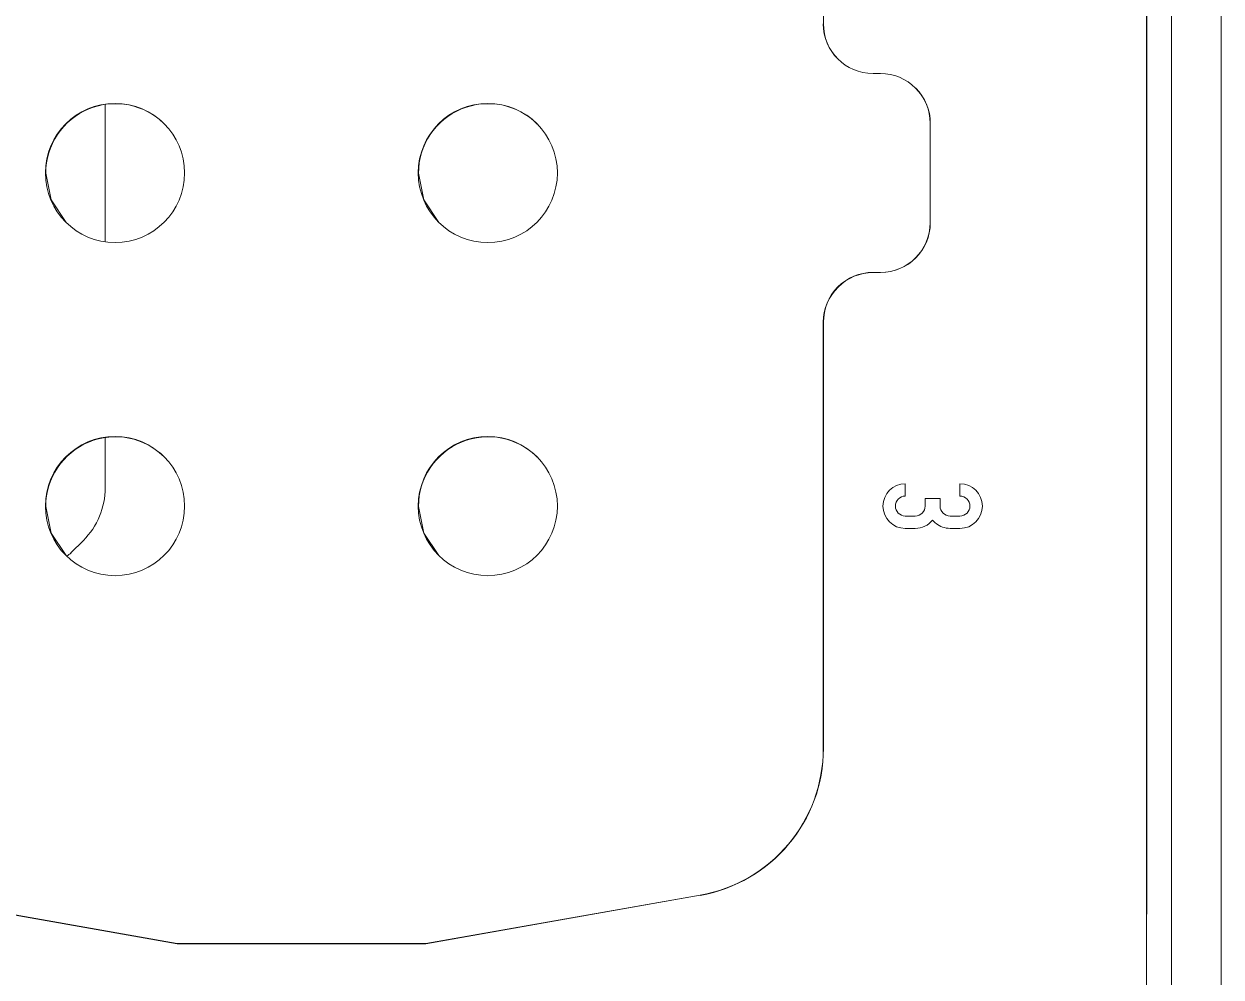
# Model space of a CAD drawing. Extents: x 4137 to 28680, y 2446 to 6814.
# Drawn here: x 24888.72 to 24919.06, y 5581.32 to 5605.47 of the extents above; entities that cross this region are included whole.
import ezdxf

# ---------------------------------------------------------------- set-up
doc = ezdxf.new("R2010")
doc.units = 0
doc.header["$LTSCALE"] = 0.5
doc.layers.get('0').update_dxf_attribs({"linetype": 'CONTINUOUS'})

msp = doc.modelspace()

# ---------------------------------------------------------------- linework, layer by layer
at = {"color": 7, "linetype": 'Continuous', "lineweight": 15}
for p, q in [((24917.802, 5573.345), (24917.802, 5630.045)), ((24917.802, 5573.345), (24917.802, 5630.045)), ((24919.062, 5573.345), (24919.062, 5630.045)), ((24919.062, 5573.345), (24919.062, 5630.045)), ((24917.173, 5573.722), (24917.173, 5629.666)), ((24917.173, 5573.722), (24917.173, 5629.666)), ((24917.177, 5582.916), (24917.177, 5620.464)), ((24917.177, 5582.916), (24917.177, 5620.464)), ((24908.983, 5616.275), (24908.983, 5605.474)), ((24908.983, 5616.275), (24908.983, 5605.474)), ((24908.979, 5605.478), (24908.983, 5605.474)), ((24908.979, 5605.478), (24908.983, 5605.474)), ((24910.239, 5604.218), (24910.428, 5604.218)), ((24910.239, 5604.218), (24910.428, 5604.218)), ((24911.323, 5603.845), (24911.319, 5603.849)), ((24911.323, 5603.845), (24911.319, 5603.849)), ((24890.775, 5603.435), (24890.775, 5599.951)), ((24890.775, 5603.435), (24890.775, 5599.951)), ((24911.688, 5602.958), (24911.688, 5600.438)), ((24911.692, 5602.954), (24911.688, 5602.958)), ((24911.688, 5602.958), (24911.688, 5600.438)), ((24911.692, 5602.954), (24911.688, 5602.958)), ((24911.692, 5602.954), (24911.692, 5600.434)), ((24911.692, 5602.954), (24911.692, 5600.434)), ((24889.26, 5601.698), (24889.268, 5601.69)), ((24889.26, 5601.698), (24889.268, 5601.69)), ((24898.71, 5601.698), (24898.718, 5601.69)), ((24898.71, 5601.698), (24898.718, 5601.69)), ((24911.688, 5600.438), (24911.692, 5600.434)), ((24911.688, 5600.438), (24911.692, 5600.434)), ((24910.428, 5599.178), (24910.239, 5599.178)), ((24910.243, 5599.174), (24910.239, 5599.178)), ((24910.428, 5599.178), (24910.239, 5599.178)), ((24910.243, 5599.174), (24910.239, 5599.178)), ((24910.243, 5599.174), (24910.432, 5599.174)), ((24910.243, 5599.174), (24910.432, 5599.174)), ((24910.428, 5599.178), (24910.432, 5599.174)), ((24910.428, 5599.178), (24910.432, 5599.174)), ((24908.979, 5597.918), (24908.979, 5587.117)), ((24908.983, 5597.914), (24908.979, 5597.918)), ((24908.979, 5597.918), (24908.979, 5587.117)), ((24908.983, 5597.914), (24908.979, 5597.918)), ((24908.983, 5597.914), (24908.983, 5587.113)), ((24908.983, 5597.914), (24908.983, 5587.113)), ((24890.775, 5594.993), (24890.775, 5593.721)), ((24890.775, 5594.993), (24890.775, 5593.721)), ((24911.058, 5593.823), (24911.058, 5593.508)), ((24911.058, 5593.823), (24911.058, 5593.508)), ((24912.444, 5593.508), (24912.444, 5593.823)), ((24912.444, 5593.508), (24912.444, 5593.823)), ((24889.26, 5593.256), (24889.268, 5593.248)), ((24889.26, 5593.256), (24889.268, 5593.248)), ((24898.71, 5593.256), (24898.718, 5593.248)), ((24898.71, 5593.256), (24898.718, 5593.248)), ((24911.562, 5593.445), (24911.94, 5593.445)), ((24911.562, 5593.256), (24911.562, 5593.445)), ((24911.562, 5593.445), (24911.94, 5593.445)), ((24911.562, 5593.256), (24911.562, 5593.445)), ((24911.94, 5593.445), (24911.94, 5593.256)), ((24911.94, 5593.445), (24911.94, 5593.256)), ((24911.058, 5593.004), (24911.31, 5593.004)), ((24911.058, 5593.004), (24911.31, 5593.004)), ((24912.192, 5593.004), (24912.444, 5593.004)), ((24912.192, 5593.004), (24912.444, 5593.004)), ((24911.31, 5592.689), (24911.058, 5592.689)), ((24911.31, 5592.689), (24911.058, 5592.689)), ((24912.444, 5592.689), (24912.192, 5592.689)), ((24912.444, 5592.689), (24912.192, 5592.689)), ((24890.221, 5592.384), (24889.908, 5592.071)), ((24890.221, 5592.384), (24889.908, 5592.071)), ((24908.983, 5587.113), (24908.979, 5587.117)), ((24908.983, 5587.113), (24908.979, 5587.117)), ((24892.599, 5582.168), (24886.71, 5583.206)), ((24892.599, 5582.168), (24886.71, 5583.206)), ((24892.603, 5582.164), (24886.714, 5583.202)), ((24892.603, 5582.164), (24886.714, 5583.202)), ((24905.856, 5583.394), (24898.899, 5582.168)), ((24905.856, 5583.394), (24898.899, 5582.168)), ((24905.859, 5583.391), (24898.903, 5582.164)), ((24905.859, 5583.391), (24898.903, 5582.164)), ((24905.859, 5583.391), (24905.856, 5583.394)), ((24905.859, 5583.391), (24905.856, 5583.394)), ((24917.173, 5582.92), (24917.177, 5582.916)), ((24917.173, 5573.722), (24917.173, 5582.92)), ((24917.173, 5582.92), (24917.177, 5582.916)), ((24917.173, 5573.722), (24917.173, 5582.92)), ((24917.173, 5582.916), (24917.177, 5582.916)), ((24917.173, 5582.916), (24917.177, 5582.916)), ((24898.899, 5582.168), (24892.599, 5582.168)), ((24892.603, 5582.164), (24892.599, 5582.168)), ((24898.899, 5582.168), (24892.599, 5582.168)), ((24892.603, 5582.164), (24892.599, 5582.168)), ((24898.903, 5582.164), (24892.603, 5582.164)), ((24898.903, 5582.164), (24892.603, 5582.164)), ((24898.903, 5582.164), (24898.899, 5582.168)), ((24898.903, 5582.164), (24898.899, 5582.168))]:
    msp.add_line(p, q, dxfattribs=at)
at = {"color": 7, "linetype": 'Continuous', "lineweight": 15, "flags": 128}
for points in [[(24889.268, 5601.69), (24889.402, 5601.015), (24889.784, 5600.443)], [(24889.268, 5601.69), (24889.402, 5601.015), (24889.784, 5600.443)], [(24898.718, 5601.69), (24898.852, 5601.015), (24899.234, 5600.443)], [(24898.718, 5601.69), (24898.852, 5601.015), (24899.234, 5600.443)], [(24889.268, 5593.248), (24889.402, 5592.573), (24889.784, 5592.001)], [(24889.268, 5593.248), (24889.402, 5592.573), (24889.784, 5592.001)], [(24898.718, 5593.248), (24898.852, 5592.573), (24899.234, 5592.001)], [(24898.718, 5593.248), (24898.852, 5592.573), (24899.234, 5592.001)]]:
    msp.add_lwpolyline(points, dxfattribs=at)
at = {"color": 7, "linetype": 'Continuous', "lineweight": 15}
for centre in [(24891.024, 5601.698), (24891.024, 5601.698), (24900.474, 5601.698), (24900.474, 5601.698), (24891.024, 5593.256), (24891.024, 5593.256), (24900.474, 5593.256), (24900.474, 5593.256)]:
    msp.add_circle(centre, 1.764, dxfattribs=at)
for centre, radius, start, end in [((24910.239, 5605.478), 1.26, 180.0002, 269.9997), ((24910.239, 5605.478), 1.26, 180.0002, 269.9997), ((24910.243, 5605.474), 1.26, 180.0004, 224.9975), ((24910.243, 5605.474), 1.26, 180.0004, 224.9975), ((24910.428, 5602.958), 1.26, 359.9999, 90), ((24910.428, 5602.958), 1.26, 359.9999, 90), ((24910.432, 5602.954), 1.26, 359.9998, 44.9985), ((24910.432, 5602.954), 1.26, 359.9998, 44.9985), ((24891.032, 5601.69), 1.764, 44.9977, 180.0002), ((24891.032, 5601.69), 1.764, 44.9977, 180.0002), ((24900.482, 5601.69), 1.764, 44.9977, 180.0002), ((24900.482, 5601.69), 1.764, 44.9977, 180.0002), ((24910.428, 5600.438), 1.26, 270.0003, 359.9998), ((24910.428, 5600.438), 1.26, 270.0003, 359.9998), ((24910.432, 5600.434), 1.26, 270.0003, 359.9998), ((24910.432, 5600.434), 1.26, 270.0003, 359.9998), ((24910.239, 5597.918), 1.26, 89.9996, 180.0001), ((24910.239, 5597.918), 1.26, 89.9996, 180.0001), ((24910.243, 5597.914), 1.26, 89.9994, 180.0003), ((24910.243, 5597.914), 1.26, 89.9994, 180.0003), ((24891.032, 5593.248), 1.764, 44.9977, 180.0002), ((24891.032, 5593.248), 1.764, 44.9977, 180.0002), ((24900.482, 5593.248), 1.764, 44.9977, 180.0002), ((24900.482, 5593.248), 1.764, 44.9977, 180.0002), ((24911.058, 5593.256), 0.567, 90, 270), ((24911.058, 5593.256), 0.567, 90, 270), ((24912.444, 5593.256), 0.567, 270, 90), ((24912.444, 5593.256), 0.567, 270, 90), ((24888.885, 5593.721), 1.89, 315, 0), ((24888.885, 5593.721), 1.89, 315, 0), ((24911.058, 5593.256), 0.252, 90, 270), ((24911.058, 5593.256), 0.252, 90, 270), ((24912.444, 5593.256), 0.252, 270, 90), ((24912.444, 5593.256), 0.252, 270, 90), ((24911.31, 5593.256), 0.252, 270, 360), ((24911.31, 5593.256), 0.252, 270, 360), ((24912.192, 5593.256), 0.252, 180, 270), ((24912.192, 5593.256), 0.252, 180, 270), ((24911.31, 5593.256), 0.567, 270, 321.0576), ((24911.31, 5593.256), 0.567, 270, 321.0576), ((24889.552, 5592.427), 0.504, 299.2266, 315), ((24889.552, 5592.427), 0.504, 299.2266, 315), ((24905.199, 5587.117), 3.78, 279.9999, 0.0001), ((24905.199, 5587.117), 3.78, 279.9999, 0.0001), ((24905.203, 5587.113), 3.78, 279.9999, 0.0001), ((24905.203, 5587.113), 3.78, 279.9999, 0.0001)]:
    msp.add_arc(centre, radius, start, end, dxfattribs=at)
msp.add_open_spline([(24912.192, 5592.689), (24912.128, 5592.695), (24912, 5592.708), (24911.849, 5592.793), (24911.779, 5592.87), (24911.751, 5592.899)], degree=3, knots=[0, 0, 0, 0, 0.381018, 0.759459, 1, 1, 1, 1], dxfattribs=at)
msp.add_open_spline([(24912.192, 5592.689), (24912.128, 5592.695), (24912, 5592.708), (24911.849, 5592.793), (24911.779, 5592.87), (24911.751, 5592.899)], degree=3, knots=[0, 0, 0, 0, 0.381018, 0.759459, 1, 1, 1, 1], dxfattribs=at)

doc.saveas('drawing.dxf')
